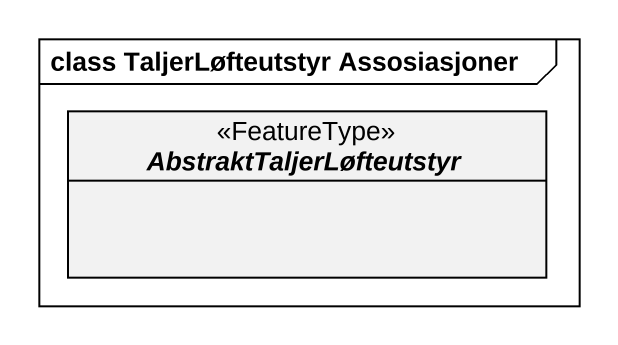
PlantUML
@startuml
mainframe class TaljerLøfteutstyr Assosiasjoner
hide circle
hide empty members
abstract class AbstraktTaljerLøfteutstyr <<FeatureType>>
@enduml
